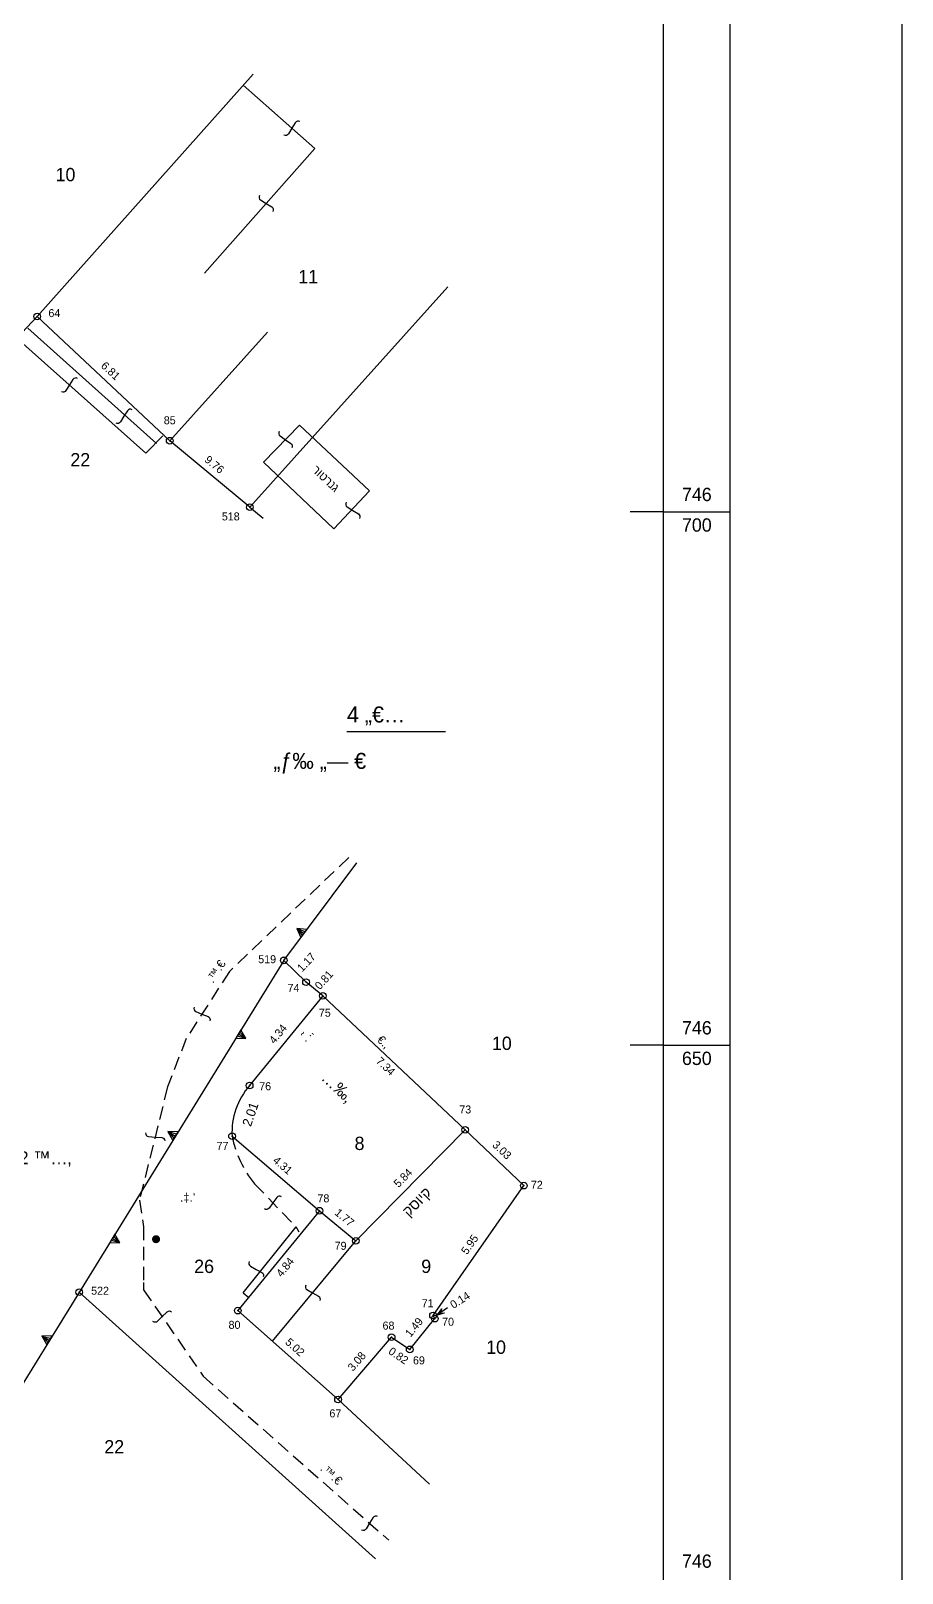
# Model space of a CAD drawing. Header units: feet. Extents: x 199929 to 200372, y 746507 to 746908.
# Drawn here: x 200290.7 to 200372.4, y 746600.5 to 746745.1 of the extents above; entities that cross this region are included whole.
import ezdxf
from ezdxf.enums import TextEntityAlignment as Align

# ---------------------------------------------------------------- set-up
doc = ezdxf.new("R2010")
doc.units = ezdxf.units.FT
doc.header["$LTSCALE"] = 5
doc.header["$MEASUREMENT"] = 0
doc.linetypes.add('HIDDEN', pattern=[0.375, 0.25, -0.125])
doc.layers.get('0').update_dxf_attribs({"linetype": 'CONTINUOUS'})
for name, color, linetype in [('171', 3, 'HIDDEN'), ('1BATIM', 7, 'CONTINUOUS'), ('1EVEN-SAFA', 7, 'HIDDEN'), ('1MADREGOT', 7, 'CONTINUOUS'), ('1T', 7, 'CONTINUOUS'), ('2TEURA_PT', 7, 'CONTINUOUS'), ('701', 3, 'CONTINUOUS'), ('726', 3, 'CONTINUOUS'), ('8213', 3, 'CONTINUOUS'), ('8213_T', 7, 'CONTINUOUS'), ('MILUOT', 7, 'CONTINUOUS'), ('TR_ANOT_CHORD_L', 7, 'CONTINUOUS'), ('TR_ANOT_FRONTS', 7, 'CONTINUOUS'), ('TR_ANOT_L', 7, 'CONTINUOUS'), ('TR_GILYON', 7, 'CONTINUOUS'), ('TR_GUSH_MARKS', 7, 'CONTINUOUS'), ('TR_HETZ', 7, 'CONTINUOUS')]:
    doc.layers.add(name, color=color, linetype=linetype)
doc.styles.add('HEBTEXT', font='HEBTXT.shx')
doc.styles.add('TRHEBTXT', font='HEBTXT.SHX')

# ---------------------------------------------------------------- blocks, each defined once
blk = doc.blocks.new('TRP0002')
at = {"linetype": 'Continuous'}
blk.add_circle((0, 0, 3000), 0.5, dxfattribs=at)
blk.add_point((0, 0))
at = {"style": 'TRHEBTXT', "flags": 8}
blk.add_attdef('NAME', text='', height=1.2, dxfattribs=at).set_placement((0, 2.1), align=Align.BOTTOM_CENTER)
blk.add_attdef('HIGHTM', text='', height=1.6, dxfattribs=at).set_placement((-1, 0), align=Align.RIGHT)
blk.add_attdef('HIGHTC', (1, 0), '', height=1.6, dxfattribs=at)
blk.add_attdef('MARK', text='', height=2, dxfattribs=at).set_placement((0, -1.3), align=Align.TOP_CENTER)
blk = doc.blocks.new('TR_FRONT')
at = {"style": 'TRHEBTXT', "flags": 8}
blk.add_attdef('FRONT', text='', height=1.2, dxfattribs=at).set_placement((0, -1), align=Align.TOP_CENTER)
blk = doc.blocks.new('*U231')
at = {"layer": '1T', "style": 'TRHEBTXT'}
blk.add_text('8', height=1.25, dxfattribs=at).set_placement((200321.05, 746640.16))
blk = doc.blocks.new('*U233')
at = {"layer": '1T', "style": 'TRHEBTXT'}
blk.add_text('9', height=1.25, dxfattribs=at).set_placement((200327.3, 746628.63))
blk = doc.blocks.new('*U234')
at = {"layer": '1T', "style": 'TRHEBTXT'}
blk.add_text('26', height=1.25, dxfattribs=at).set_placement((200306.02, 746628.63))
blk = doc.blocks.new('ANOT23')
at = {"style": 'TRHEBTXT', "flags": 8}
blk.add_attdef('TEXT', text='', height=1.28, dxfattribs=at).set_placement((-0.09, -1.45), align=Align.TOP_CENTER)
blk = doc.blocks.new('ANOT21')
at = {"style": 'TRHEBTXT', "flags": 8}
blk.add_attdef('TEXT', text='', height=1.28, dxfattribs=at).set_placement((-0.02, -1.48), align=Align.TOP_CENTER)
blk = doc.blocks.new('ANOT1')
at = {"style": 'TRHEBTXT', "flags": 8}
blk.add_attdef('TEXT', text='', height=1.28, dxfattribs=at).set_placement((0, -1.5), align=Align.TOP_CENTER)
blk = doc.blocks.new('ANOT200')
at = {"style": 'TRHEBTXT', "flags": 8}
blk.add_attdef('TEXT', text='', height=1.8, dxfattribs=at).set_placement((0, 0), align=Align.MIDDLE_CENTER)
blk = doc.blocks.new('ANOT22')
at = {"style": 'TRHEBTXT', "flags": 8}
blk.add_attdef('TEXT', text='', height=1.6, dxfattribs=at).set_placement((0, -1.16), align=Align.TOP_CENTER)
blk = doc.blocks.new('TR_ARCD')
at = {"style": 'TRHEBTXT', "flags": 8}
blk.add_attdef('ARCD', text='', height=1.4, dxfattribs=at).set_placement((0, -0.8), align=Align.TOP_CENTER)
blk = doc.blocks.new('8210')
at = {"layer": '2TEURA_PT', "linetype": 'Continuous', "const_width": 0.625}
blk.add_lwpolyline([(-0.4375, 0, 1), (0.4375, 0, 1)], format="xyb", close=True, dxfattribs=at)
at = {"layer": '2TEURA_PT'}
blk.add_point((0, 0), dxfattribs=at)
blk = doc.blocks.new('8213')
at = {"layer": '1BATIM'}
blk.add_blockref('8210', (0, 0), dxfattribs=at)
blk = doc.blocks.new('HETZ')
for p, q in [((0, 0), (-1, 0.35)), ((-0.3, 0), (-1, 0.35)), ((0, 0), (-1, -0.35)), ((-1, -0.35), (-0.3, 0))]:
    blk.add_line(p, q)
blk = doc.blocks.new('*U235')
at = {"layer": '1T', "style": 'TRHEBTXT'}
blk.add_text('11', height=1.25, dxfattribs=at).set_placement((200011.45, 746768.96))
blk = doc.blocks.new('*U236')
at = {"layer": '1T', "style": 'TRHEBTXT'}
blk.add_text('22', height=1.25, dxfattribs=at).set_placement((199990.1, 746751.8))
blk = doc.blocks.new('*U242')
at = {"layer": '1T', "style": 'TRHEBTXT'}
blk.add_text('4 „€…', height=1.5, dxfattribs=at).set_placement((200320.34, 746680.24))
blk = doc.blocks.new('ANOT105')
blk.add_lwpolyline([(0.25, 1.54, 0.414214), (-0.16, 0.97), (0, 0), (0.18, -0.97, -0.414214), (-0.21, -1.55)], format="xyb")
blk = doc.blocks.new('*U271')
at = {"layer": '1T', "style": 'TRHEBTXT'}
blk.add_text('„ƒ‰ „— €', height=1.5, dxfattribs=at).set_placement((200313.44, 746675.89))
blk = doc.blocks.new('*U276')
at = {"layer": '1T', "style": 'TRHEBTXT'}
blk.add_text('10', height=1.25, dxfattribs=at).set_placement((199988.71, 746778.53))
blk = doc.blocks.new('*U286')
at = {"layer": '1T', "style": 'TRHEBTXT'}
blk.add_text('12222 ™…‚', height=1.2, dxfattribs=at).set_placement((200286.04, 746638.83))
blk = doc.blocks.new('*U287')
at = {"layer": '1T', "style": 'TRHEBTXT'}
blk.add_text('22', height=1.25, dxfattribs=at).set_placement((200297.6, 746611.71))
blk = doc.blocks.new('GUSHMARK')
for p, q in [((-0.02, 0.77), (-0.26, 0.03)), ((0, 0.87), (0, 0)), ((0.02, 0.76), (0.24, 0.04))]:
    blk.add_line(p, q)
at = {"layer": 'TR_GUSH_MARKS'}
blk.add_lwpolyline([(0.5, 0), (0, 0.87), (-0.5, 0)], close=True, dxfattribs=at)
blk = doc.blocks.new('ANOT101')
at = {"xscale": 1.5, "yscale": 1.5, "zscale": 1.5}
blk.add_blockref('GUSHMARK', (0, 0), dxfattribs=at)
blk = doc.blocks.new('GUSHHORZ')
for points in [[(-10, -10), (650, -10), (650, 490), (-10, 490)], [(0, 0), (640, 0), (640, 480), (0, 480)]]:
    blk.add_lwpolyline(points, close=True)
blk = doc.blocks.new('*U232')
at = {"layer": '1T', "style": 'TRHEBTXT'}
blk.add_text('10', height=1.25, dxfattribs=at).set_placement((200344.85, 746629.65))

msp = doc.modelspace()

# ---------------------------------------------------------------- linework, layer by layer
for p, q in [((200311.24, 746700.43), (200312.5, 746699.4)), ((200314.42, 746657.94), (200321.27, 746667.07))]:
    msp.add_line(p, q)
msp.add_lwpolyline([(199928.97, 746507.45), (200372.36, 746507.45), (200372.36, 746892.52), (199928.97, 746892.52)], close=True)
at = {"layer": '171'}
for p, q in [((200320.5, 746667.57), (200309.32, 746656.9)), ((200309.32, 746656.9), (200305.27, 746650.6)), ((200305.27, 746650.6), (200303.52, 746646.07)), ((200303.52, 746646.07), (200300.9, 746635.47)), ((200300.9, 746635.47), (200301.27, 746632.97)), ((200301.27, 746632.97), (200301.27, 746627.75))]:
    msp.add_line(p, q, dxfattribs=at)
msp.add_lwpolyline([(200301.27, 746627.75), (200301.27, 746627.05), (200303.42, 746623.97), (200306.87, 746618.95), (200324.26, 746603.57)], dxfattribs=at)
at = {"layer": '1BATIM'}
msp.add_line((200313.37, 746622.25), (200321.17, 746631.65), dxfattribs=at)
at = {"layer": '1EVEN-SAFA'}
msp.add_line((200311.67, 746637), (200315.57, 746632.97), dxfattribs=at)
msp.add_arc((200319.77, 746643.54), 10.41, 191.595, 218.9312, dxfattribs=at)
at = {"layer": '1MADREGOT'}
for p, q in [((200302.5, 746706.41), (200290.43, 746717.21)), ((200301.48, 746705.48), (200289.4, 746716.28)), ((200301.48, 746705.48), (200303.08, 746707.11)), ((200310.6, 746626.77), (200315.57, 746632.97)), ((200315.87, 746632.45), (200315.57, 746632.97)), ((200310.6, 746626.77), (200311.13, 746626.34))]:
    msp.add_line(p, q, dxfattribs=at)
at = {"layer": '1T'}
msp.add_line((200320.32, 746679.39), (200329.57, 746679.39), dxfattribs=at)
at = {"layer": '701'}
for p, q in [((200317.33, 746734.06), (200310.6, 746739.98)), ((200306.98, 746722.36), (200317.33, 746734.06)), ((200303.73, 746706.66), (200312.9, 746716.83))]:
    msp.add_line(p, q, dxfattribs=at)
at = {"layer": '726'}
msp.add_lwpolyline([(200319.1, 746698.38), (200312.53, 746704.66), (200315.9, 746708.11), (200322.45, 746701.96), (200319.1, 746698.38)], dxfattribs=at)
msp.add_lwpolyline([(200319.1, 746698.38), (200312.53, 746704.66), (200315.9, 746708.11), (200322.45, 746701.96), (200319.1, 746698.38)], dxfattribs=at)
at = {"layer": 'MILUOT'}
for p, q in [((200291.3, 746718.31), (200311.54, 746741.03)), ((200311.24, 746700.43), (200329.8, 746721.09)), ((200291.3, 746718.31), (200289.4, 746716.28)), ((200303.73, 746706.66), (200291.3, 746718.31)), ((200311.24, 746700.43), (200303.73, 746706.66)), ((200314.42, 746657.94), (200286.55, 746612.73)), ((200316.5, 746655.9), (200314.42, 746657.94)), ((200318.07, 746654.62), (200316.5, 746655.9)), ((200318.07, 746654.62), (200311.22, 746646.2)), ((200331.42, 746642.05), (200318.07, 746654.62)), ((200309.57, 746641.45), (200317.77, 746634.47)), ((200321.17, 746631.65), (200331.42, 746642.05)), ((200336.92, 746636.82), (200331.42, 746642.05)), ((200328.4, 746624.65), (200336.92, 746636.82)), ((200317.77, 746634.47), (200310.12, 746625.1)), ((200317.77, 746634.47), (200321.17, 746631.65)), ((200323, 746601.83), (200295.25, 746626.84)), ((200310.12, 746625.1), (200319.5, 746616.77)), ((200326.22, 746621.47), (200328.57, 746624.35)), ((200328.57, 746624.35), (200328.4, 746624.65)), ((200319.5, 746616.77), (200324.52, 746622.62)), ((200324.52, 746622.62), (200326.22, 746621.47)), ((200328.08, 746608.83), (200319.5, 746616.77))]:
    msp.add_line(p, q, dxfattribs=at)
msp.add_arc((200316.14, 746641.83), 6.58, 138.3816, 183.3072, dxfattribs=at)
at = {"layer": 'TR_GILYON'}
for p, q in [((200350, 746700), (200346.88, 746700)), ((200350, 746700), (200356.25, 746700)), ((200350, 746650), (200346.88, 746650)), ((200350, 746650), (200356.25, 746650))]:
    msp.add_line(p, q, dxfattribs=at)
at = {"layer": 'TR_HETZ'}
msp.add_line((200329.75, 746625.37), (200328.83, 746624.72), dxfattribs=at)

# ---------------------------------------------------------------- block references
for name, p in [('*U276', (304.32, -47.55)), ('*U235', (304.32, -47.55)), ('*U236', (304.32, -47.55)), ('*U242', (0, 0)), ('*U271', (0, 0)), ('*U232', (-10.93, 19.89)), ('*U231', (0, 0)), ('*U286', (0, 0)), ('*U234', (0, 0)), ('*U233', (0, 0)), ('*U232', (-11.47, -8.6)), ('*U287', (0, 0))]:
    msp.add_blockref(name, p)
at = {"layer": '8213', "xscale": 0.5, "yscale": 0.5, "zscale": 0.5}
msp.add_blockref('8213', (200302.45, 746631.8, 65.42), dxfattribs=at)
msp.add_blockref('8213', (200302.45, 746631.8, 65.42), dxfattribs=at)
at = {"layer": 'MILUOT'}
ref = msp.add_blockref('TRP0002', (200291.3, 746718.31), dxfattribs=dict(at, xscale=0.625, yscale=0.625, zscale=0.625))
ref.add_attrib('NAME', '64', dxfattribs={"layer": '0', "height": 0.75, "style": 'TRHEBTXT', "flags": 8}).set_placement((200292.92, 746718.02), align=Align.BOTTOM_CENTER)
ref = msp.add_blockref('TR_FRONT', (200297.51, 746712.48), dxfattribs=dict(at, xscale=0.625, yscale=0.625, zscale=0.625, rotation=136.8437757202634))
ref.add_attrib('FRONT', '6.81', dxfattribs={"layer": '0', "height": 0.75, "rotation": 316.8438, "style": 'TRHEBTXT', "flags": 8}).set_placement((200298.45, 746713.48), align=Align.TOP_CENTER)
at = {"layer": 'MILUOT', "xscale": 0.625, "yscale": 0.625, "zscale": 0.625}
for p, values in [((200303.73, 746706.66), {'NAME': '85'}), ((200331.42, 746642.05), {'NAME': '73'})]:
    msp.add_blockref('TRP0002', p, dxfattribs=at).add_auto_attribs(values)
at = {"layer": 'MILUOT'}
ref = msp.add_blockref('TRP0002', (200311.24, 746700.43), dxfattribs=dict(at, xscale=0.625, yscale=0.625, zscale=0.625))
ref.add_attrib('NAME', '518', dxfattribs={"layer": '0', "height": 0.75, "style": 'TRHEBTXT', "flags": 8}).set_placement((200309.45, 746698.96), align=Align.BOTTOM_CENTER)
ref = msp.add_blockref('TR_FRONT', (200315.43, 746657.29), dxfattribs=dict(at, xscale=0.625, yscale=0.625, zscale=0.625, rotation=133.6485295357302))
ref.add_attrib('FRONT', '1.17', dxfattribs={"layer": '0', "height": 0.75, "rotation": 46.5856, "style": 'TRHEBTXT', "flags": 8}).set_placement((200316.26, 746658.02), align=Align.TOP_CENTER)
ref = msp.add_blockref('TRP0002', (200314.42, 746657.94), dxfattribs=dict(at, xscale=0.625, yscale=0.625, zscale=0.625))
ref.add_attrib('NAME', '519', dxfattribs={"layer": '0', "height": 0.75, "style": 'TRHEBTXT', "flags": 8}).set_placement((200312.86, 746657.45), align=Align.BOTTOM_CENTER)
ref = msp.add_blockref('TRP0002', (200316.5, 746655.9), dxfattribs=dict(at, xscale=0.625, yscale=0.625, zscale=0.625))
ref.add_attrib('NAME', '74', dxfattribs={"layer": '0', "height": 0.75, "style": 'TRHEBTXT', "flags": 8}).set_placement((200315.33, 746654.76), align=Align.BOTTOM_CENTER)
ref = msp.add_blockref('TR_FRONT', (200315.8, 746656.31), dxfattribs=dict(at, xscale=0.625, yscale=0.625, zscale=0.625, rotation=140.7322050052538))
ref.add_attrib('FRONT', '0.81', dxfattribs={"layer": '0', "height": 0.75, "rotation": 47.8554, "style": 'TRHEBTXT', "flags": 8}).set_placement((200317.9, 746656.36), align=Align.TOP_CENTER)
ref = msp.add_blockref('TRP0002', (200318.07, 746654.62), dxfattribs=dict(at, xscale=0.625, yscale=0.625, zscale=0.625))
ref.add_attrib('NAME', '75', dxfattribs={"layer": '0', "height": 0.75, "style": 'TRHEBTXT', "flags": 8}).set_placement((200318.26, 746652.43), align=Align.BOTTOM_CENTER)
ref = msp.add_blockref('TR_FRONT', (200314.65, 746650.41), dxfattribs=dict(at, xscale=0.625, yscale=0.625, zscale=0.625, rotation=230.8869444045603))
ref.add_attrib('FRONT', '4.34', dxfattribs={"layer": '0', "height": 0.75, "rotation": 50.8869, "style": 'TRHEBTXT', "flags": 8}).set_placement((200313.58, 746651.28), align=Align.TOP_CENTER)
ref = msp.add_blockref('TR_FRONT', (200324.75, 746648.33), dxfattribs=dict(at, xscale=0.625, yscale=0.625, zscale=0.625, rotation=136.7122857849288))
ref.add_attrib('FRONT', '7.34', dxfattribs={"layer": '0', "height": 0.75, "rotation": 316.7123, "style": 'TRHEBTXT', "flags": 8}).set_placement((200324.22, 746648.29), align=Align.TOP_CENTER)
ref = msp.add_blockref('TRP0002', (200311.22, 746646.2), dxfattribs=dict(at, xscale=0.625, yscale=0.625, zscale=0.625))
ref.add_attrib('NAME', '76', dxfattribs={"layer": '0', "height": 0.75, "style": 'TRHEBTXT', "flags": 8}).set_placement((200312.67, 746645.54), align=Align.BOTTOM_CENTER)
ref = msp.add_blockref('TRP0002', (200309.57, 746641.45), dxfattribs=dict(at, xscale=0.625, yscale=0.625, zscale=0.625))
ref.add_attrib('NAME', '77', dxfattribs={"layer": '0', "height": 0.75, "style": 'TRHEBTXT', "flags": 8}).set_placement((200308.68, 746639.95), align=Align.BOTTOM_CENTER)
ref = msp.add_blockref('TR_FRONT', (200334.17, 746639.43), dxfattribs=dict(at, xscale=0.625, yscale=0.625, zscale=0.625, rotation=136.4688007146048))
ref.add_attrib('FRONT', '3.03', dxfattribs={"layer": '0', "height": 0.75, "rotation": 316.4688, "style": 'TRHEBTXT', "flags": 8}).set_placement((200335.12, 746640.43), align=Align.TOP_CENTER)
ref = msp.add_blockref('TR_FRONT', (200313.67, 746637.96), dxfattribs=dict(at, xscale=0.625, yscale=0.625, zscale=0.625, rotation=139.6151871185894))
ref.add_attrib('FRONT', '4.31', dxfattribs={"layer": '0', "height": 0.75, "rotation": 319.6152, "style": 'TRHEBTXT', "flags": 8}).set_placement((200314.56, 746639.01), align=Align.TOP_CENTER)
ref = msp.add_blockref('TR_FRONT', (200326.3, 746636.85), dxfattribs=dict(at, xscale=0.625, yscale=0.625, zscale=0.625, rotation=225.4161847825486))
ref.add_attrib('FRONT', '5.84', dxfattribs={"layer": '0', "height": 0.75, "rotation": 45.4162, "style": 'TRHEBTXT', "flags": 8}).set_placement((200325.32, 746637.81), align=Align.TOP_CENTER)
ref = msp.add_blockref('TRP0002', (200336.92, 746636.82), dxfattribs=dict(at, xscale=0.625, yscale=0.625, zscale=0.625))
ref.add_attrib('NAME', '72', dxfattribs={"layer": '0', "height": 0.75, "style": 'TRHEBTXT', "flags": 8}).set_placement((200338.13, 746636.3), align=Align.BOTTOM_CENTER)
ref = msp.add_blockref('TRP0002', (200317.77, 746634.47), dxfattribs=dict(at, xscale=0.625, yscale=0.625, zscale=0.625))
ref.add_attrib('NAME', '78', dxfattribs={"layer": '0', "height": 0.75, "style": 'TRHEBTXT', "flags": 8}).set_placement((200318.13, 746635.03), align=Align.BOTTOM_CENTER)
ref = msp.add_blockref('TR_FRONT', (200319.47, 746633.06), dxfattribs=dict(at, xscale=0.625, yscale=0.625, zscale=0.625, rotation=140.2774060854033))
ref.add_attrib('FRONT', '1.77', dxfattribs={"layer": '0', "height": 0.75, "rotation": 320.2774, "style": 'TRHEBTXT', "flags": 8}).set_placement((200320.35, 746634.12), align=Align.TOP_CENTER)
ref = msp.add_blockref('TRP0002', (200321.17, 746631.65), dxfattribs=dict(at, xscale=0.625, yscale=0.625, zscale=0.625))
ref.add_attrib('NAME', '79', dxfattribs={"layer": '0', "height": 0.75, "style": 'TRHEBTXT', "flags": 8}).set_placement((200319.74, 746630.58), align=Align.BOTTOM_CENTER)
ref = msp.add_blockref('TR_FRONT', (200332.66, 746630.73), dxfattribs=dict(at, xscale=0.625, yscale=0.625, zscale=0.625, rotation=235.0000845585213))
ref.add_attrib('FRONT', '5.95', dxfattribs={"layer": '0', "height": 0.75, "rotation": 55.0001, "style": 'TRHEBTXT', "flags": 8}).set_placement((200331.53, 746631.52), align=Align.TOP_CENTER)
ref = msp.add_blockref('TR_FRONT', (200313.95, 746629.78), dxfattribs=dict(at, xscale=0.625, yscale=0.625, zscale=0.625, rotation=230.7855548644518))
ref.add_attrib('FRONT', '4.84', dxfattribs={"layer": '0', "height": 0.75, "rotation": 50.7856, "style": 'TRHEBTXT', "flags": 8}).set_placement((200314.25, 746629.42), align=Align.TOP_CENTER)
ref = msp.add_blockref('TRP0002', (200295.25, 746626.84), dxfattribs=dict(at, xscale=0.625, yscale=0.625, zscale=0.625))
ref.add_attrib('NAME', '522', dxfattribs={"layer": '0', "height": 0.75, "style": 'TRHEBTXT', "flags": 8}).set_placement((200297.2, 746626.37), align=Align.BOTTOM_CENTER)
ref = msp.add_blockref('TR_FRONT', (200330.59, 746624.88), dxfattribs=dict(at, xscale=0.625, yscale=0.625, zscale=0.625, rotation=212.4402106433177))
ref.add_attrib('FRONT', '0.14', dxfattribs={"layer": '0', "height": 0.75, "rotation": 32.4402, "style": 'TRHEBTXT', "flags": 8}).set_placement((200330.73, 746626.41), align=Align.TOP_CENTER)
ref = msp.add_blockref('TRP0002', (200310.12, 746625.1), dxfattribs=dict(at, xscale=0.625, yscale=0.625, zscale=0.625))
ref.add_attrib('NAME', '80', dxfattribs={"layer": '0', "height": 0.75, "style": 'TRHEBTXT', "flags": 8}).set_placement((200309.8, 746623.17), align=Align.BOTTOM_CENTER)
ref = msp.add_blockref('TRP0002', (200328.4, 746624.65), dxfattribs=dict(at, xscale=0.625, yscale=0.625, zscale=0.625))
ref.add_attrib('NAME', '71', dxfattribs={"layer": '0', "height": 0.75, "style": 'TRHEBTXT', "flags": 8}).set_placement((200327.9, 746625.2), align=Align.BOTTOM_CENTER)
ref = msp.add_blockref('TRP0002', (200324.52, 746622.62), dxfattribs=dict(at, xscale=0.625, yscale=0.625, zscale=0.625))
ref.add_attrib('NAME', '68', dxfattribs={"layer": '0', "height": 0.75, "style": 'TRHEBTXT', "flags": 8}).set_placement((200324.23, 746623.1), align=Align.BOTTOM_CENTER)
ref = msp.add_blockref('TR_FRONT', (200327.4, 746622.91), dxfattribs=dict(at, xscale=0.625, yscale=0.625, zscale=0.625, rotation=230.7377346705553))
ref.add_attrib('FRONT', '1.49', dxfattribs={"layer": '0', "height": 0.75, "rotation": 50.7377, "style": 'TRHEBTXT', "flags": 8}).set_placement((200326.33, 746623.78), align=Align.TOP_CENTER)
ref = msp.add_blockref('TRP0002', (200328.57, 746624.35), dxfattribs=dict(at, xscale=0.625, yscale=0.625, zscale=0.625))
ref.add_attrib('NAME', '70', dxfattribs={"layer": '0', "height": 0.75, "style": 'TRHEBTXT', "flags": 8}).set_placement((200329.81, 746623.46), align=Align.BOTTOM_CENTER)
ref = msp.add_blockref('TR_FRONT', (200314.81, 746620.93), dxfattribs=dict(at, xscale=0.625, yscale=0.625, zscale=0.625, rotation=138.3949235424762))
ref.add_attrib('FRONT', '5.02', dxfattribs={"layer": '0', "height": 0.75, "rotation": 318.3949, "style": 'TRHEBTXT', "flags": 8}).set_placement((200315.72, 746621.96), align=Align.TOP_CENTER)
ref = msp.add_blockref('TR_FRONT', (200322.01, 746619.7), dxfattribs=dict(at, xscale=0.625, yscale=0.625, zscale=0.625, rotation=229.3382667909024))
ref.add_attrib('FRONT', '3.08', dxfattribs={"layer": '0', "height": 0.75, "rotation": 49.3383, "style": 'TRHEBTXT', "flags": 8}).set_placement((200320.97, 746620.59), align=Align.TOP_CENTER)
ref = msp.add_blockref('TR_FRONT', (200325.37, 746622.05), dxfattribs=dict(at, xscale=0.625, yscale=0.625, zscale=0.625, rotation=145.9228047217493))
ref.add_attrib('FRONT', '0.82', dxfattribs={"layer": '0', "height": 0.75, "rotation": 325.9228, "style": 'TRHEBTXT', "flags": 8}).set_placement((200325.38, 746621.19), align=Align.TOP_CENTER)
ref = msp.add_blockref('TRP0002', (200326.22, 746621.47), dxfattribs=dict(at, xscale=0.625, yscale=0.625, zscale=0.625))
ref.add_attrib('NAME', '69', dxfattribs={"layer": '0', "height": 0.75, "style": 'TRHEBTXT', "flags": 8}).set_placement((200327.08, 746619.84), align=Align.BOTTOM_CENTER)
ref = msp.add_blockref('TRP0002', (200319.5, 746616.77), dxfattribs=dict(at, xscale=0.625, yscale=0.625, zscale=0.625))
ref.add_attrib('NAME', '67', dxfattribs={"layer": '0', "height": 0.75, "style": 'TRHEBTXT', "flags": 8}).set_placement((200319.25, 746614.87), align=Align.BOTTOM_CENTER)
at = {"layer": 'TR_ANOT_CHORD_L', "xscale": 0.6250000000000007, "yscale": 0.6250000000000007, "zscale": 0.6250000000000007, "rotation": 70.84438755546718}
msp.add_blockref('TR_ARCD', (200310.4, 746643.82), dxfattribs=at).add_auto_attribs({'ARCD': '2.01'})
at = {"layer": 'TR_ANOT_FRONTS'}
ref = msp.add_blockref('TR_FRONT', (200307.48, 746703.54), dxfattribs=dict(at, xscale=0.625, yscale=0.625, zscale=0.625, rotation=320.3504786377437))
ref.add_attrib('FRONT', '9.76', dxfattribs={"layer": '0', "height": 0.75, "rotation": 320.3505, "style": 'TRHEBTXT', "flags": 8}).set_placement((200308.16, 746704.71), align=Align.TOP_CENTER)
at = {"layer": 'TR_ANOT_L'}
for name, p, xscale, yscale, zscale, rotation in [('ANOT105', (200315.17, 746735.95), 0.6250000000000001, 0.6250000000000001, 0.6250000000000001, 318.6186294799456), ('ANOT105', (200312.76, 746728.9), 0.6250000000000001, 0.6250000000000001, 0.6250000000000001, 48.50353164416942), ('ANOT105', (200294.33, 746711.88), 0.6250000000000001, 0.6250000000000001, 0.6250000000000001, 318.1902342929822), ('ANOT105', (200299.44, 746708.95), 0.6250000000000001, 0.6250000000000001, 0.6250000000000001, 318.1902342926067), ('ANOT105', (200314.57, 746706.75), 0.6250000000000001, 0.6250000000000001, 0.6250000000000001, 45.62959860851765), ('ANOT105', (200320.88, 746700.12), 0.6250000000000001, 0.6250000000000001, 0.6250000000000001, 47.95839033370616), ('ANOT101', (200316.3, 746660.45), 0.625, 0.625, 0.625, 53.09411636329111), ('ANOT105', (200306.75, 746652.9), 0.6250000000000001, 0.6250000000000001, 0.6250000000000001, 57.26477372815995), ('ANOT101', (200310.16, 746651.03), 0.625, 0.625, 0.625, 238.3452889501533), ('ANOT105', (200302.36, 746641.38), 0.6250000000000001, 0.6250000000000001, 0.6250000000000001, 76.09100958132234), ('ANOT101', (200304.26, 746641.46), 0.625, 0.625, 0.625, 58.34528895015341), ('ANOT105', (200313.39, 746635.22), 0.6250000000000001, 0.6250000000000001, 0.6250000000000001, 314.0963560133205), ('ANOT101', (200298.35, 746631.88), 0.625, 0.625, 0.625, 238.3452889501533), ('ANOT105', (200311.82, 746628.97), 0.6250000000000001, 0.6250000000000001, 0.6250000000000001, 51.25576776982788), ('ANOT105', (200317.12, 746626.77), 0.6250000000000001, 0.6250000000000001, 0.6250000000000001, 50.31454567040522), ('ANOT105', (200303.03, 746624.54), 0.6250000000000001, 0.6250000000000001, 0.6250000000000001, 304.960745212818), ('ANOT101', (200292.45, 746622.3), 0.625, 0.625, 0.625, 58.34528895015341), ('ANOT105', (200322.45, 746605.17), 0.6250000000000001, 0.6250000000000001, 0.6250000000000001, 318.5071014012153)]:
    msp.add_blockref(name, p, dxfattribs=dict(at, xscale=xscale, yscale=yscale, zscale=zscale, rotation=rotation))
ref = msp.add_blockref('ANOT23', (200318.13, 746702.32), dxfattribs=dict(at, xscale=0.625, yscale=0.625, zscale=0.625, rotation=316.6703634421126))
ref.add_attrib('TEXT', 'רוטרנג', dxfattribs={"layer": '0', "height": 0.8, "rotation": 316.6704, "style": 'TRHEBTXT', "flags": 8}).set_placement((200318.64, 746703.4), align=Align.TOP_CENTER)
ref = msp.add_blockref('ANOT1', (200309.02, 746656.43), dxfattribs=dict(at, xscale=0.625, yscale=0.625, zscale=0.625, rotation=57.26477372815995))
ref.add_attrib('TEXT', '.™.€', dxfattribs={"layer": '0', "height": 0.8, "rotation": 57.2648, "style": 'TRHEBTXT', "flags": 8}).set_placement((200307.73, 746657.12), align=Align.TOP_CENTER)
ref = msp.add_blockref('ANOT21', (200316.35, 746651.6), dxfattribs=dict(at, xscale=0.625, yscale=0.625, zscale=0.625, rotation=49.64936454656804))
ref.add_attrib('TEXT', '.˜.‚', dxfattribs={"layer": '0', "height": 0.8, "rotation": 49.6494, "style": 'TRHEBTXT', "flags": 8}).set_placement((200316.22, 746651.2), align=Align.TOP_CENTER)
ref = msp.add_blockref('ANOT23', (200322.78, 746650.17), dxfattribs=dict(at, xscale=0.625, yscale=0.625, zscale=0.625, rotation=317.6471930952154))
ref.add_attrib('TEXT', '€.‚', dxfattribs={"layer": '0', "height": 0.8, "rotation": 317.6472, "style": 'TRHEBTXT', "flags": 8}).set_placement((200324.04, 746650.61), align=Align.TOP_CENTER)
at = {"layer": 'TR_ANOT_L', "xscale": 0.625, "yscale": 0.625, "zscale": 0.625, "rotation": 316.7122857849288}
msp.add_blockref('ANOT200', (200319.45, 746646.08), dxfattribs=at).add_auto_attribs({'TEXT': '…‰‚'})
at = {"layer": 'TR_ANOT_L'}
ref = msp.add_blockref('ANOT22', (200325.04, 746635.58), dxfattribs=dict(at, xscale=0.625, yscale=0.625, zscale=0.625, rotation=45.41618478254869))
ref.add_attrib('TEXT', 'קסויק', dxfattribs={"layer": '0', "height": 1, "rotation": 45.4162, "style": 'TRHEBTXT', "flags": 8}).set_placement((200326.53, 746635.66), align=Align.TOP_CENTER)
ref = msp.add_blockref('ANOT1', (200325, 746602.92), dxfattribs=dict(at, xscale=0.625, yscale=0.625, zscale=0.625, rotation=318.507101401352))
ref.add_attrib('TEXT', '.™.€', dxfattribs={"layer": '0', "height": 0.8, "rotation": 318.5071, "style": 'TRHEBTXT', "flags": 8}).set_placement((200319.15, 746610.05), align=Align.TOP_CENTER)
at = {"layer": 'TR_GILYON', "xscale": 0.625, "yscale": 0.625, "zscale": 0.625}
msp.add_blockref('GUSHHORZ', (199950, 746550), dxfattribs=at)
at = {"layer": 'TR_HETZ', "xscale": 0.625, "yscale": 0.625, "zscale": 0.625, "rotation": 215.1402807121022}
msp.add_blockref('HETZ', (200328.83, 746624.72), dxfattribs=at)

# ---------------------------------------------------------------- texts
at = {"layer": '8213_T', "style": 'HEBTEXT'}
msp.add_text('.‡.’', height=0.8, dxfattribs=at).set_placement((200305.41, 746635.69), align=Align.MIDDLE)
msp.add_text('.‡.’', height=0.8, dxfattribs=at).set_placement((200305.41, 746635.69), align=Align.MIDDLE)
at = {"layer": 'TR_GILYON'}
for p in [(200353.12, 746700.62), (200353.12, 746650.62), (200353.12, 746600.62)]:
    msp.add_text('746', height=1.25, dxfattribs=at).set_placement(p, align=Align.BOTTOM_CENTER)
for s, p in [('700', (200353.12, 746699.38)), ('650', (200353.12, 746649.38))]:
    msp.add_text(s, height=1.25, dxfattribs=at).set_placement(p, align=Align.TOP_CENTER)

doc.saveas('drawing.dxf')
